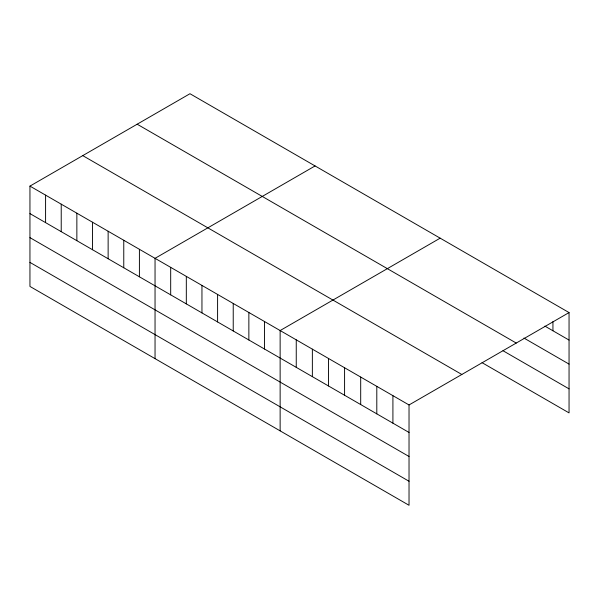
<?xml version="1.0" encoding="UTF-8"?>
<svg xmlns="http://www.w3.org/2000/svg" width="599" height="599" viewBox="0 0 599 599"><rect width="100%" height="100%" fill="white"/><g stroke="black" fill="none" stroke-linecap="round" stroke-linejoin="round"><path stroke-width="0.9" d="M29.95 186.109L409.027 404.961L409.027 505.279L29.95 286.427L29.95 186.109L189.973 93.721L569.05 312.573L569.05 412.891L482.053 362.665M315.067 165.938L155.044 258.334L155.044 358.651M440.168 238.162L280.137 330.551L280.137 430.868M409.027 404.961L569.05 312.573M544.88 326.118L569.05 340.075M523.938 338.061L569.05 364.102M137.164 124.21L516.241 343.062M502.995 350.722L569.05 388.863M82.759 155.62L461.836 374.48M29.95 213.603L409.027 432.463M29.95 237.638L409.027 456.49M29.95 262.392L409.027 481.252M552.937 321.603L552.937 330.768M392.914 395.662L392.914 423.164M376.801 386.362L376.801 413.857M360.695 377.063L360.695 404.557M344.582 367.756L344.582 395.258M328.469 358.457L328.469 385.958M312.364 349.157L312.364 376.651M296.25 339.858L296.25 367.352M264.503 321.528L264.503 349.022M248.862 312.498L248.862 339.992M233.228 303.468L233.228 330.97M217.594 294.438L217.594 321.94M201.953 285.416L201.953 312.91M186.319 276.386L186.319 303.88M170.685 267.356L170.685 294.858M139.41 249.304L139.41 276.798M123.768 240.274L123.768 267.775M108.134 231.244L108.134 258.746M92.501 222.222L92.501 249.716M76.859 213.192L76.859 240.686M61.225 204.162L61.225 231.663M45.584 195.139L45.584 222.633"/></g></svg>
